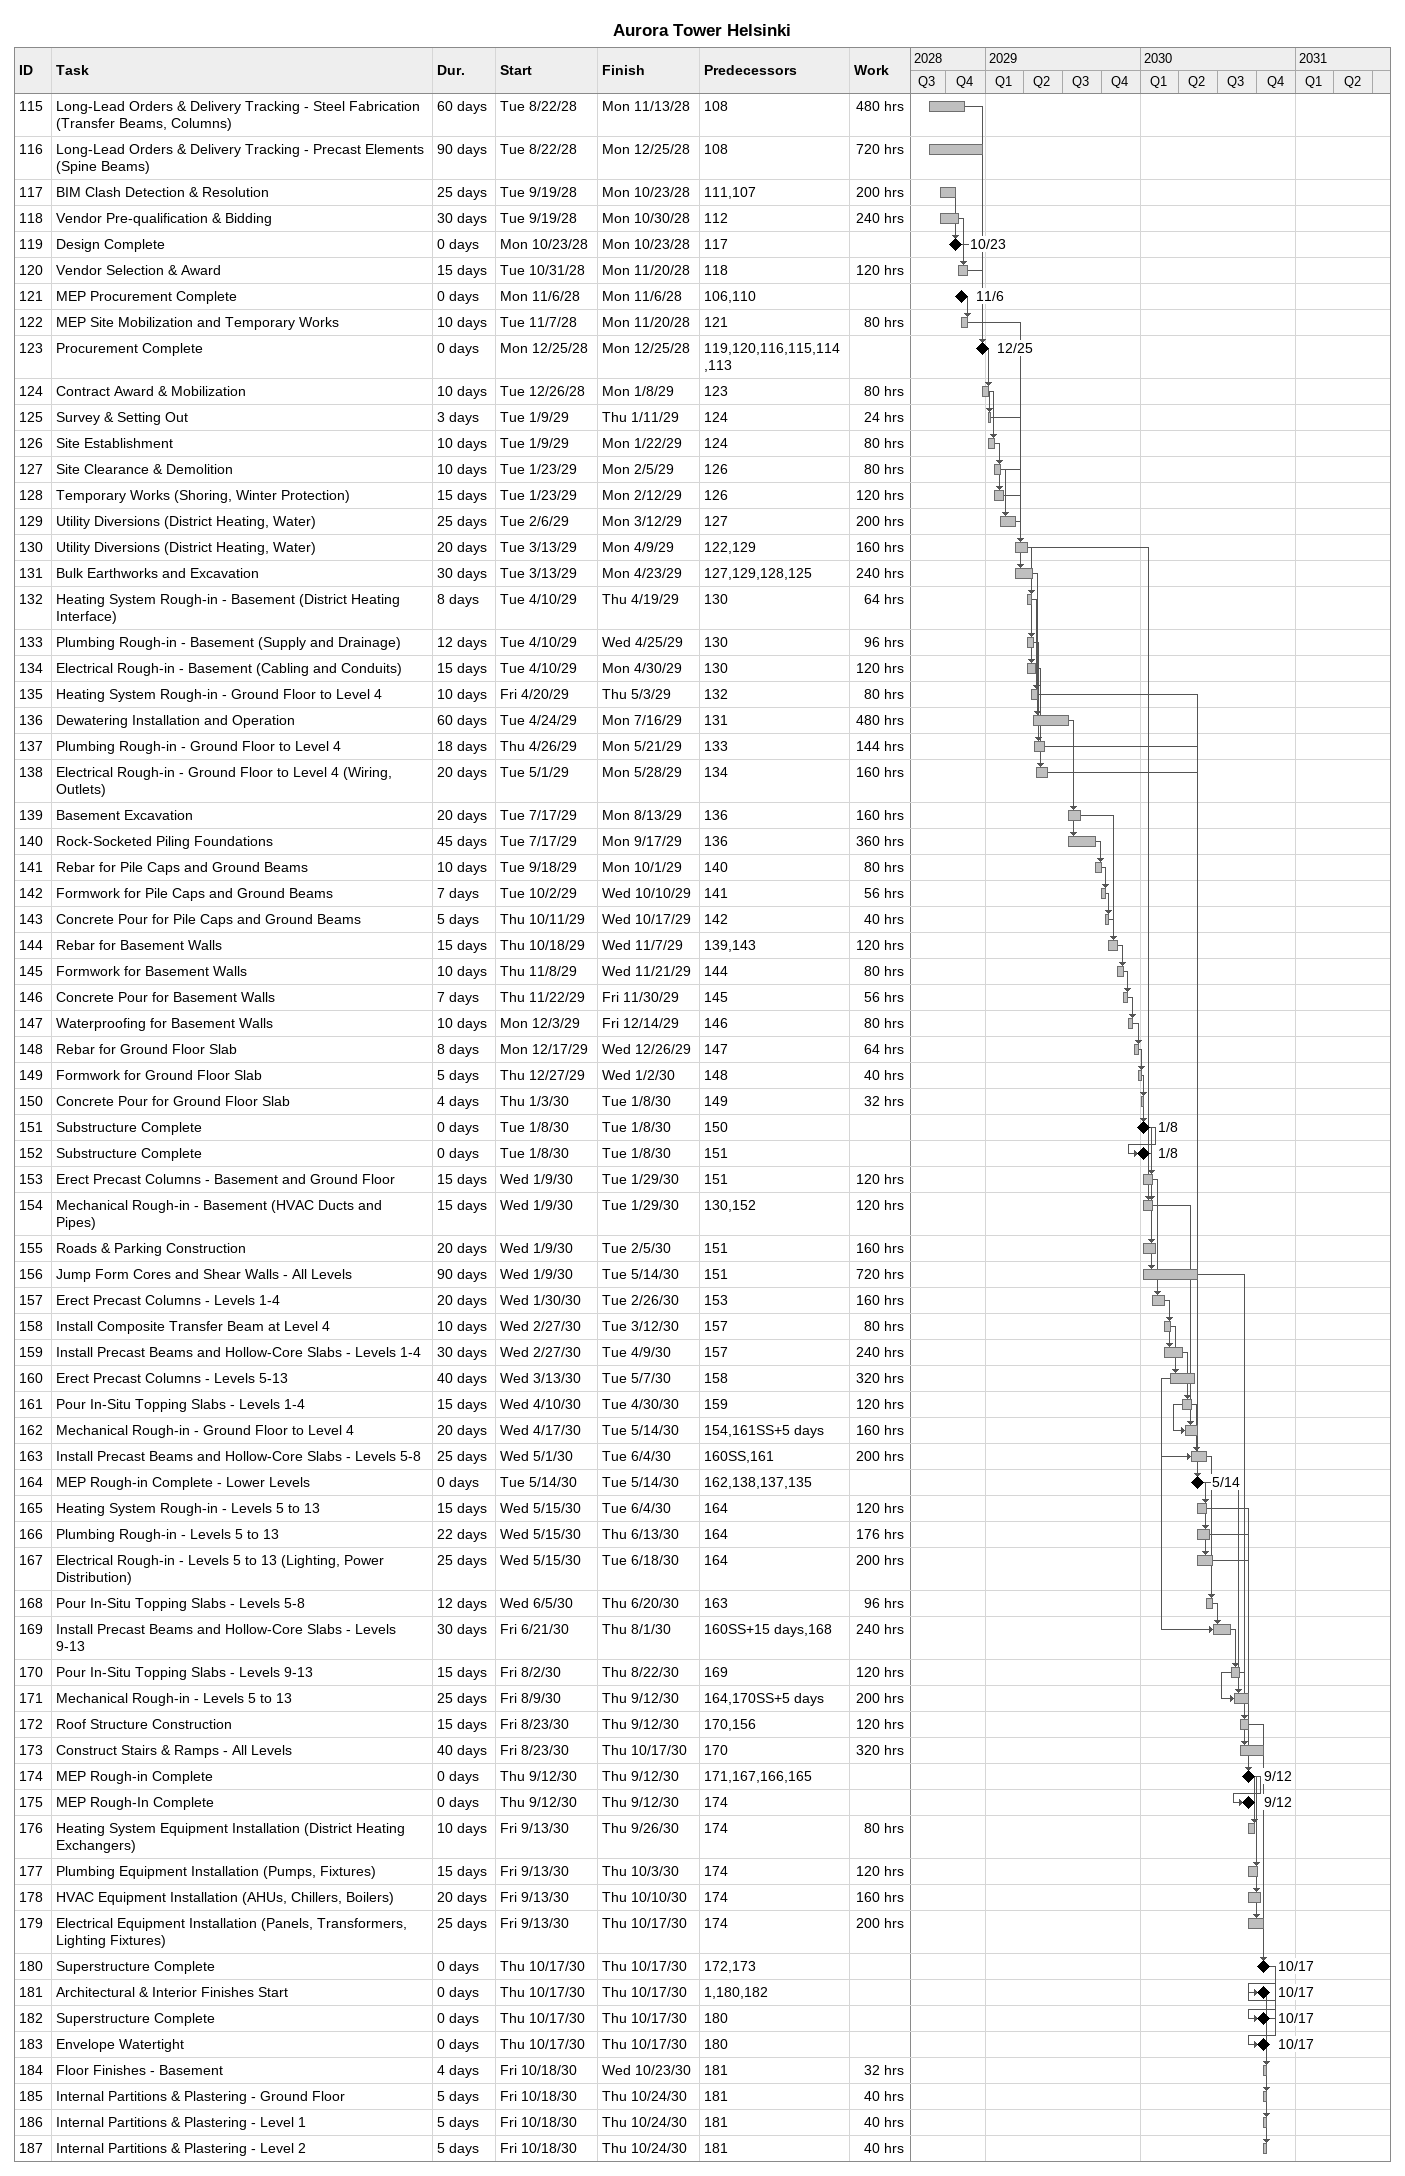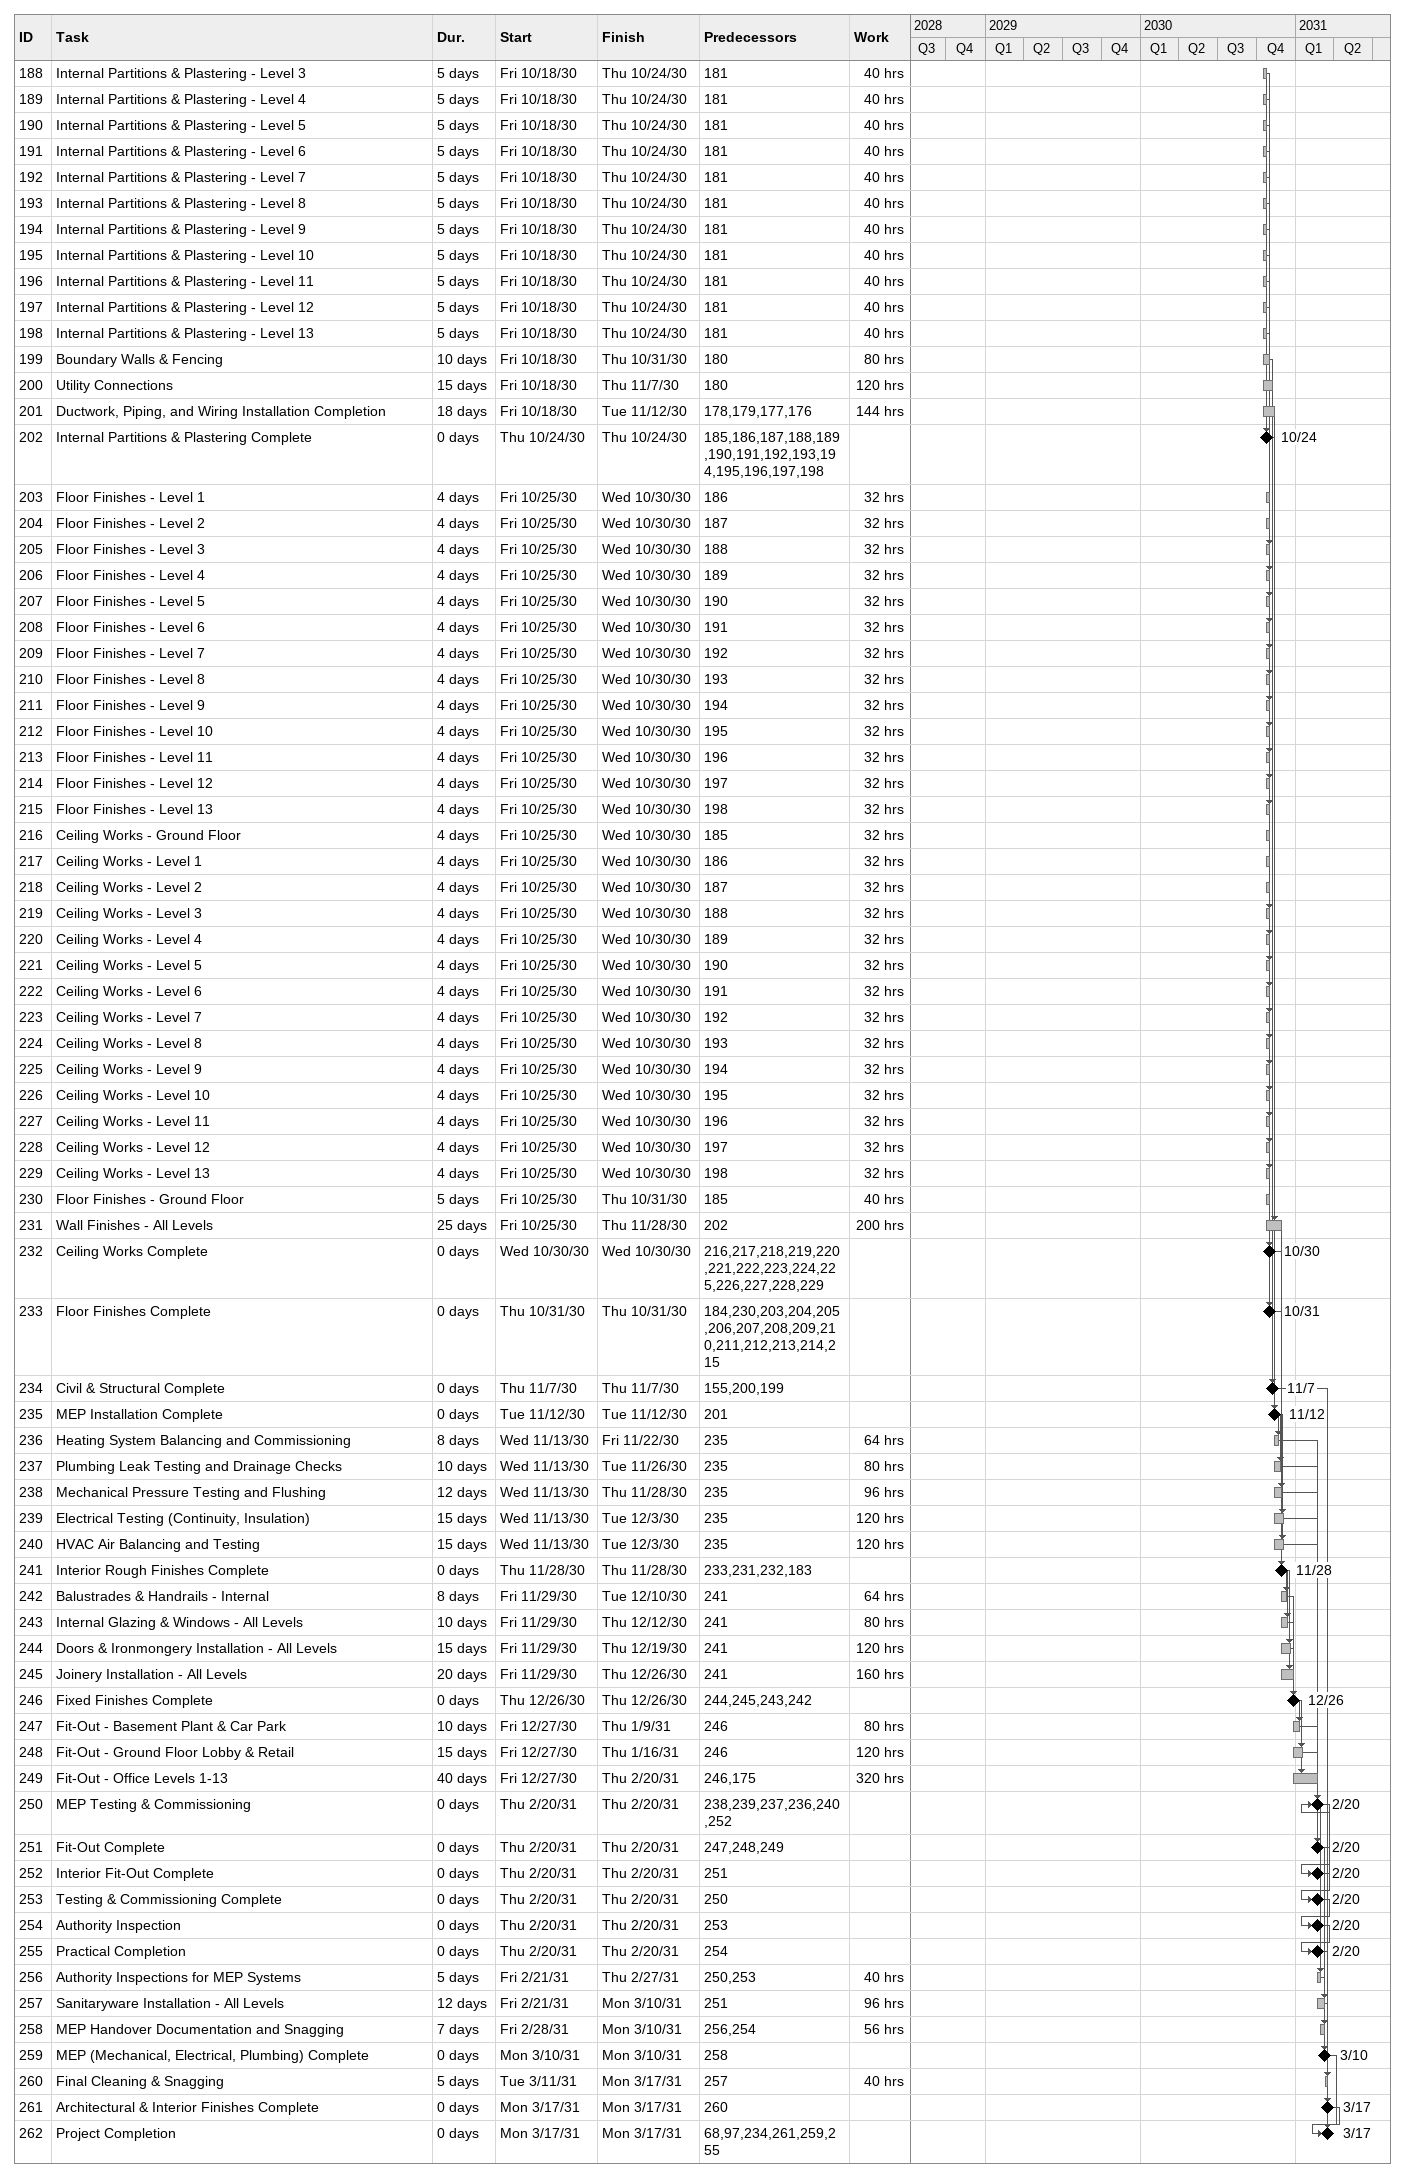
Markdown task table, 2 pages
Aurora Tower Helsinki

| ID | Task | Duration | Start | Finish | Predecessors | Work (h) |
|---|---|---|---|---|---|---|
| 115 | Long-Lead Orders & Delivery Tracking - Steel Fabrication (Transfer Beams, Columns) | 60d | 2028-08-22 | 2028-11-13 | 108 | 480 |
| 116 | Long-Lead Orders & Delivery Tracking - Precast Elements (Spine Beams) | 90d | 2028-08-22 | 2028-12-25 | 108 | 720 |
| 117 | BIM Clash Detection & Resolution | 25d | 2028-09-19 | 2028-10-23 | 111, 107 | 200 |
| 118 | Vendor Pre-qualification & Bidding | 30d | 2028-09-19 | 2028-10-30 | 112 | 240 |
| 119 | Design Complete | 0d | 2028-10-23 | 2028-10-23 | 117 |  |
| 120 | Vendor Selection & Award | 15d | 2028-10-31 | 2028-11-20 | 118 | 120 |
| 121 | MEP Procurement Complete | 0d | 2028-11-06 | 2028-11-06 | 106, 110 |  |
| 122 | MEP Site Mobilization and Temporary Works | 10d | 2028-11-07 | 2028-11-20 | 121 | 80 |
| 123 | Procurement Complete | 0d | 2028-12-25 | 2028-12-25 | 119, 120, 116, 115, 114, 113 |  |
| 124 | Contract Award & Mobilization | 10d | 2028-12-26 | 2029-01-08 | 123 | 80 |
| 125 | Survey & Setting Out | 3d | 2029-01-09 | 2029-01-11 | 124 | 24 |
| 126 | Site Establishment | 10d | 2029-01-09 | 2029-01-22 | 124 | 80 |
| 127 | Site Clearance & Demolition | 10d | 2029-01-23 | 2029-02-05 | 126 | 80 |
| 128 | Temporary Works (Shoring, Winter Protection) | 15d | 2029-01-23 | 2029-02-12 | 126 | 120 |
| 129 | Utility Diversions (District Heating, Water) | 25d | 2029-02-06 | 2029-03-12 | 127 | 200 |
| 130 | Utility Diversions (District Heating, Water) | 20d | 2029-03-13 | 2029-04-09 | 122, 129 | 160 |
| 131 | Bulk Earthworks and Excavation | 30d | 2029-03-13 | 2029-04-23 | 127, 129, 128, 125 | 240 |
| 132 | Heating System Rough-in - Basement (District Heating Interface) | 8d | 2029-04-10 | 2029-04-19 | 130 | 64 |
| 133 | Plumbing Rough-in - Basement (Supply and Drainage) | 12d | 2029-04-10 | 2029-04-25 | 130 | 96 |
| 134 | Electrical Rough-in - Basement (Cabling and Conduits) | 15d | 2029-04-10 | 2029-04-30 | 130 | 120 |
| 135 | Heating System Rough-in - Ground Floor to Level 4 | 10d | 2029-04-20 | 2029-05-03 | 132 | 80 |
| 136 | Dewatering Installation and Operation | 60d | 2029-04-24 | 2029-07-16 | 131 | 480 |
| 137 | Plumbing Rough-in - Ground Floor to Level 4 | 18d | 2029-04-26 | 2029-05-21 | 133 | 144 |
| 138 | Electrical Rough-in - Ground Floor to Level 4 (Wiring, Outlets) | 20d | 2029-05-01 | 2029-05-28 | 134 | 160 |
| 139 | Basement Excavation | 20d | 2029-07-17 | 2029-08-13 | 136 | 160 |
| 140 | Rock-Socketed Piling Foundations | 45d | 2029-07-17 | 2029-09-17 | 136 | 360 |
| 141 | Rebar for Pile Caps and Ground Beams | 10d | 2029-09-18 | 2029-10-01 | 140 | 80 |
| 142 | Formwork for Pile Caps and Ground Beams | 7d | 2029-10-02 | 2029-10-10 | 141 | 56 |
| 143 | Concrete Pour for Pile Caps and Ground Beams | 5d | 2029-10-11 | 2029-10-17 | 142 | 40 |
| 144 | Rebar for Basement Walls | 15d | 2029-10-18 | 2029-11-07 | 139, 143 | 120 |
| 145 | Formwork for Basement Walls | 10d | 2029-11-08 | 2029-11-21 | 144 | 80 |
| 146 | Concrete Pour for Basement Walls | 7d | 2029-11-22 | 2029-11-30 | 145 | 56 |
| 147 | Waterproofing for Basement Walls | 10d | 2029-12-03 | 2029-12-14 | 146 | 80 |
| 148 | Rebar for Ground Floor Slab | 8d | 2029-12-17 | 2029-12-26 | 147 | 64 |
| 149 | Formwork for Ground Floor Slab | 5d | 2029-12-27 | 2030-01-02 | 148 | 40 |
| 150 | Concrete Pour for Ground Floor Slab | 4d | 2030-01-03 | 2030-01-08 | 149 | 32 |
| 151 | Substructure Complete | 0d | 2030-01-08 | 2030-01-08 | 150 |  |
| 152 | Substructure Complete | 0d | 2030-01-08 | 2030-01-08 | 151 |  |
| 153 | Erect Precast Columns - Basement and Ground Floor | 15d | 2030-01-09 | 2030-01-29 | 151 | 120 |
| 154 | Mechanical Rough-in - Basement (HVAC Ducts and Pipes) | 15d | 2030-01-09 | 2030-01-29 | 130, 152 | 120 |
| 155 | Roads & Parking Construction | 20d | 2030-01-09 | 2030-02-05 | 151 | 160 |
| 156 | Jump Form Cores and Shear Walls - All Levels | 90d | 2030-01-09 | 2030-05-14 | 151 | 720 |
| 157 | Erect Precast Columns - Levels 1-4 | 20d | 2030-01-30 | 2030-02-26 | 153 | 160 |
| 158 | Install Composite Transfer Beam at Level 4 | 10d | 2030-02-27 | 2030-03-12 | 157 | 80 |
| 159 | Install Precast Beams and Hollow-Core Slabs - Levels 1-4 | 30d | 2030-02-27 | 2030-04-09 | 157 | 240 |
| 160 | Erect Precast Columns - Levels 5-13 | 40d | 2030-03-13 | 2030-05-07 | 158 | 320 |
| 161 | Pour In-Situ Topping Slabs - Levels 1-4 | 15d | 2030-04-10 | 2030-04-30 | 159 | 120 |
| 162 | Mechanical Rough-in - Ground Floor to Level 4 | 20d | 2030-04-17 | 2030-05-14 | 154, 161SS+5d | 160 |
| 163 | Install Precast Beams and Hollow-Core Slabs - Levels 5-8 | 25d | 2030-05-01 | 2030-06-04 | 160SS, 161 | 200 |
| 164 | MEP Rough-in Complete - Lower Levels | 0d | 2030-05-14 | 2030-05-14 | 162, 138, 137, 135 |  |
| 165 | Heating System Rough-in - Levels 5 to 13 | 15d | 2030-05-15 | 2030-06-04 | 164 | 120 |
| 166 | Plumbing Rough-in - Levels 5 to 13 | 22d | 2030-05-15 | 2030-06-13 | 164 | 176 |
| 167 | Electrical Rough-in - Levels 5 to 13 (Lighting, Power Distribution) | 25d | 2030-05-15 | 2030-06-18 | 164 | 200 |
| 168 | Pour In-Situ Topping Slabs - Levels 5-8 | 12d | 2030-06-05 | 2030-06-20 | 163 | 96 |
| 169 | Install Precast Beams and Hollow-Core Slabs - Levels 9-13 | 30d | 2030-06-21 | 2030-08-01 | 160SS+15d, 168 | 240 |
| 170 | Pour In-Situ Topping Slabs - Levels 9-13 | 15d | 2030-08-02 | 2030-08-22 | 169 | 120 |
| 171 | Mechanical Rough-in - Levels 5 to 13 | 25d | 2030-08-09 | 2030-09-12 | 164, 170SS+5d | 200 |
| 172 | Roof Structure Construction | 15d | 2030-08-23 | 2030-09-12 | 170, 156 | 120 |
| 173 | Construct Stairs & Ramps - All Levels | 40d | 2030-08-23 | 2030-10-17 | 170 | 320 |
| 174 | MEP Rough-in Complete | 0d | 2030-09-12 | 2030-09-12 | 171, 167, 166, 165 |  |
| 175 | MEP Rough-In Complete | 0d | 2030-09-12 | 2030-09-12 | 174 |  |
| 176 | Heating System Equipment Installation (District Heating Exchangers) | 10d | 2030-09-13 | 2030-09-26 | 174 | 80 |
| 177 | Plumbing Equipment Installation (Pumps, Fixtures) | 15d | 2030-09-13 | 2030-10-03 | 174 | 120 |
| 178 | HVAC Equipment Installation (AHUs, Chillers, Boilers) | 20d | 2030-09-13 | 2030-10-10 | 174 | 160 |
| 179 | Electrical Equipment Installation (Panels, Transformers, Lighting Fixtures) | 25d | 2030-09-13 | 2030-10-17 | 174 | 200 |
| 180 | Superstructure Complete | 0d | 2030-10-17 | 2030-10-17 | 172, 173 |  |
| 181 | Architectural & Interior Finishes Start | 0d | 2030-10-17 | 2030-10-17 | 1, 180, 182 |  |
| 182 | Superstructure Complete | 0d | 2030-10-17 | 2030-10-17 | 180 |  |
| 183 | Envelope Watertight | 0d | 2030-10-17 | 2030-10-17 | 180 |  |
| 184 | Floor Finishes - Basement | 4d | 2030-10-18 | 2030-10-23 | 181 | 32 |
| 185 | Internal Partitions & Plastering - Ground Floor | 5d | 2030-10-18 | 2030-10-24 | 181 | 40 |
| 186 | Internal Partitions & Plastering - Level 1 | 5d | 2030-10-18 | 2030-10-24 | 181 | 40 |
| 187 | Internal Partitions & Plastering - Level 2 | 5d | 2030-10-18 | 2030-10-24 | 181 | 40 |
| 188 | Internal Partitions & Plastering - Level 3 | 5d | 2030-10-18 | 2030-10-24 | 181 | 40 |
| 189 | Internal Partitions & Plastering - Level 4 | 5d | 2030-10-18 | 2030-10-24 | 181 | 40 |
| 190 | Internal Partitions & Plastering - Level 5 | 5d | 2030-10-18 | 2030-10-24 | 181 | 40 |
| 191 | Internal Partitions & Plastering - Level 6 | 5d | 2030-10-18 | 2030-10-24 | 181 | 40 |
| 192 | Internal Partitions & Plastering - Level 7 | 5d | 2030-10-18 | 2030-10-24 | 181 | 40 |
| 193 | Internal Partitions & Plastering - Level 8 | 5d | 2030-10-18 | 2030-10-24 | 181 | 40 |
| 194 | Internal Partitions & Plastering - Level 9 | 5d | 2030-10-18 | 2030-10-24 | 181 | 40 |
| 195 | Internal Partitions & Plastering - Level 10 | 5d | 2030-10-18 | 2030-10-24 | 181 | 40 |
| 196 | Internal Partitions & Plastering - Level 11 | 5d | 2030-10-18 | 2030-10-24 | 181 | 40 |
| 197 | Internal Partitions & Plastering - Level 12 | 5d | 2030-10-18 | 2030-10-24 | 181 | 40 |
| 198 | Internal Partitions & Plastering - Level 13 | 5d | 2030-10-18 | 2030-10-24 | 181 | 40 |
| 199 | Boundary Walls & Fencing | 10d | 2030-10-18 | 2030-10-31 | 180 | 80 |
| 200 | Utility Connections | 15d | 2030-10-18 | 2030-11-07 | 180 | 120 |
| 201 | Ductwork, Piping, and Wiring Installation Completion | 18d | 2030-10-18 | 2030-11-12 | 178, 179, 177, 176 | 144 |
| 202 | Internal Partitions & Plastering Complete | 0d | 2030-10-24 | 2030-10-24 | 185, 186, 187, 188, 189, 190, 191, 192, 193, 194, 195, 196, 197, 198 |  |
| 203 | Floor Finishes - Level 1 | 4d | 2030-10-25 | 2030-10-30 | 186 | 32 |
| 204 | Floor Finishes - Level 2 | 4d | 2030-10-25 | 2030-10-30 | 187 | 32 |
| 205 | Floor Finishes - Level 3 | 4d | 2030-10-25 | 2030-10-30 | 188 | 32 |
| 206 | Floor Finishes - Level 4 | 4d | 2030-10-25 | 2030-10-30 | 189 | 32 |
| 207 | Floor Finishes - Level 5 | 4d | 2030-10-25 | 2030-10-30 | 190 | 32 |
| 208 | Floor Finishes - Level 6 | 4d | 2030-10-25 | 2030-10-30 | 191 | 32 |
| 209 | Floor Finishes - Level 7 | 4d | 2030-10-25 | 2030-10-30 | 192 | 32 |
| 210 | Floor Finishes - Level 8 | 4d | 2030-10-25 | 2030-10-30 | 193 | 32 |
| 211 | Floor Finishes - Level 9 | 4d | 2030-10-25 | 2030-10-30 | 194 | 32 |
| 212 | Floor Finishes - Level 10 | 4d | 2030-10-25 | 2030-10-30 | 195 | 32 |
| 213 | Floor Finishes - Level 11 | 4d | 2030-10-25 | 2030-10-30 | 196 | 32 |
| 214 | Floor Finishes - Level 12 | 4d | 2030-10-25 | 2030-10-30 | 197 | 32 |
| 215 | Floor Finishes - Level 13 | 4d | 2030-10-25 | 2030-10-30 | 198 | 32 |
| 216 | Ceiling Works - Ground Floor | 4d | 2030-10-25 | 2030-10-30 | 185 | 32 |
| 217 | Ceiling Works - Level 1 | 4d | 2030-10-25 | 2030-10-30 | 186 | 32 |
| 218 | Ceiling Works - Level 2 | 4d | 2030-10-25 | 2030-10-30 | 187 | 32 |
| 219 | Ceiling Works - Level 3 | 4d | 2030-10-25 | 2030-10-30 | 188 | 32 |
| 220 | Ceiling Works - Level 4 | 4d | 2030-10-25 | 2030-10-30 | 189 | 32 |
| 221 | Ceiling Works - Level 5 | 4d | 2030-10-25 | 2030-10-30 | 190 | 32 |
| 222 | Ceiling Works - Level 6 | 4d | 2030-10-25 | 2030-10-30 | 191 | 32 |
| 223 | Ceiling Works - Level 7 | 4d | 2030-10-25 | 2030-10-30 | 192 | 32 |
| 224 | Ceiling Works - Level 8 | 4d | 2030-10-25 | 2030-10-30 | 193 | 32 |
| 225 | Ceiling Works - Level 9 | 4d | 2030-10-25 | 2030-10-30 | 194 | 32 |
| 226 | Ceiling Works - Level 10 | 4d | 2030-10-25 | 2030-10-30 | 195 | 32 |
| 227 | Ceiling Works - Level 11 | 4d | 2030-10-25 | 2030-10-30 | 196 | 32 |
| 228 | Ceiling Works - Level 12 | 4d | 2030-10-25 | 2030-10-30 | 197 | 32 |
| 229 | Ceiling Works - Level 13 | 4d | 2030-10-25 | 2030-10-30 | 198 | 32 |
| 230 | Floor Finishes - Ground Floor | 5d | 2030-10-25 | 2030-10-31 | 185 | 40 |
| 231 | Wall Finishes - All Levels | 25d | 2030-10-25 | 2030-11-28 | 202 | 200 |
| 232 | Ceiling Works Complete | 0d | 2030-10-30 | 2030-10-30 | 216, 217, 218, 219, 220, 221, 222, 223, 224, 225, 226, 227, 228, 229 |  |
| 233 | Floor Finishes Complete | 0d | 2030-10-31 | 2030-10-31 | 184, 230, 203, 204, 205, 206, 207, 208, 209, 210, 211, 212, 213, 214, 215 |  |
| 234 | Civil & Structural Complete | 0d | 2030-11-07 | 2030-11-07 | 155, 200, 199 |  |
| 235 | MEP Installation Complete | 0d | 2030-11-12 | 2030-11-12 | 201 |  |
| 236 | Heating System Balancing and Commissioning | 8d | 2030-11-13 | 2030-11-22 | 235 | 64 |
| 237 | Plumbing Leak Testing and Drainage Checks | 10d | 2030-11-13 | 2030-11-26 | 235 | 80 |
| 238 | Mechanical Pressure Testing and Flushing | 12d | 2030-11-13 | 2030-11-28 | 235 | 96 |
| 239 | Electrical Testing (Continuity, Insulation) | 15d | 2030-11-13 | 2030-12-03 | 235 | 120 |
| 240 | HVAC Air Balancing and Testing | 15d | 2030-11-13 | 2030-12-03 | 235 | 120 |
| 241 | Interior Rough Finishes Complete | 0d | 2030-11-28 | 2030-11-28 | 233, 231, 232, 183 |  |
| 242 | Balustrades & Handrails - Internal | 8d | 2030-11-29 | 2030-12-10 | 241 | 64 |
| 243 | Internal Glazing & Windows - All Levels | 10d | 2030-11-29 | 2030-12-12 | 241 | 80 |
| 244 | Doors & Ironmongery Installation - All Levels | 15d | 2030-11-29 | 2030-12-19 | 241 | 120 |
| 245 | Joinery Installation - All Levels | 20d | 2030-11-29 | 2030-12-26 | 241 | 160 |
| 246 | Fixed Finishes Complete | 0d | 2030-12-26 | 2030-12-26 | 244, 245, 243, 242 |  |
| 247 | Fit-Out - Basement Plant & Car Park | 10d | 2030-12-27 | 2031-01-09 | 246 | 80 |
| 248 | Fit-Out - Ground Floor Lobby & Retail | 15d | 2030-12-27 | 2031-01-16 | 246 | 120 |
| 249 | Fit-Out - Office Levels 1-13 | 40d | 2030-12-27 | 2031-02-20 | 246, 175 | 320 |
| 250 | MEP Testing & Commissioning | 0d | 2031-02-20 | 2031-02-20 | 238, 239, 237, 236, 240, 252 |  |
| 251 | Fit-Out Complete | 0d | 2031-02-20 | 2031-02-20 | 247, 248, 249 |  |
| 252 | Interior Fit-Out Complete | 0d | 2031-02-20 | 2031-02-20 | 251 |  |
| 253 | Testing & Commissioning Complete | 0d | 2031-02-20 | 2031-02-20 | 250 |  |
| 254 | Authority Inspection | 0d | 2031-02-20 | 2031-02-20 | 253 |  |
| 255 | Practical Completion | 0d | 2031-02-20 | 2031-02-20 | 254 |  |
| 256 | Authority Inspections for MEP Systems | 5d | 2031-02-21 | 2031-02-27 | 250, 253 | 40 |
| 257 | Sanitaryware Installation - All Levels | 12d | 2031-02-21 | 2031-03-10 | 251 | 96 |
| 258 | MEP Handover Documentation and Snagging | 7d | 2031-02-28 | 2031-03-10 | 256, 254 | 56 |
| 259 | MEP (Mechanical, Electrical, Plumbing) Complete | 0d | 2031-03-10 | 2031-03-10 | 258 |  |
| 260 | Final Cleaning & Snagging | 5d | 2031-03-11 | 2031-03-17 | 257 | 40 |
| 261 | Architectural & Interior Finishes Complete | 0d | 2031-03-17 | 2031-03-17 | 260 |  |
| 262 | Project Completion | 0d | 2031-03-17 | 2031-03-17 | 68, 97, 234, 261, 259, 255 |  |
